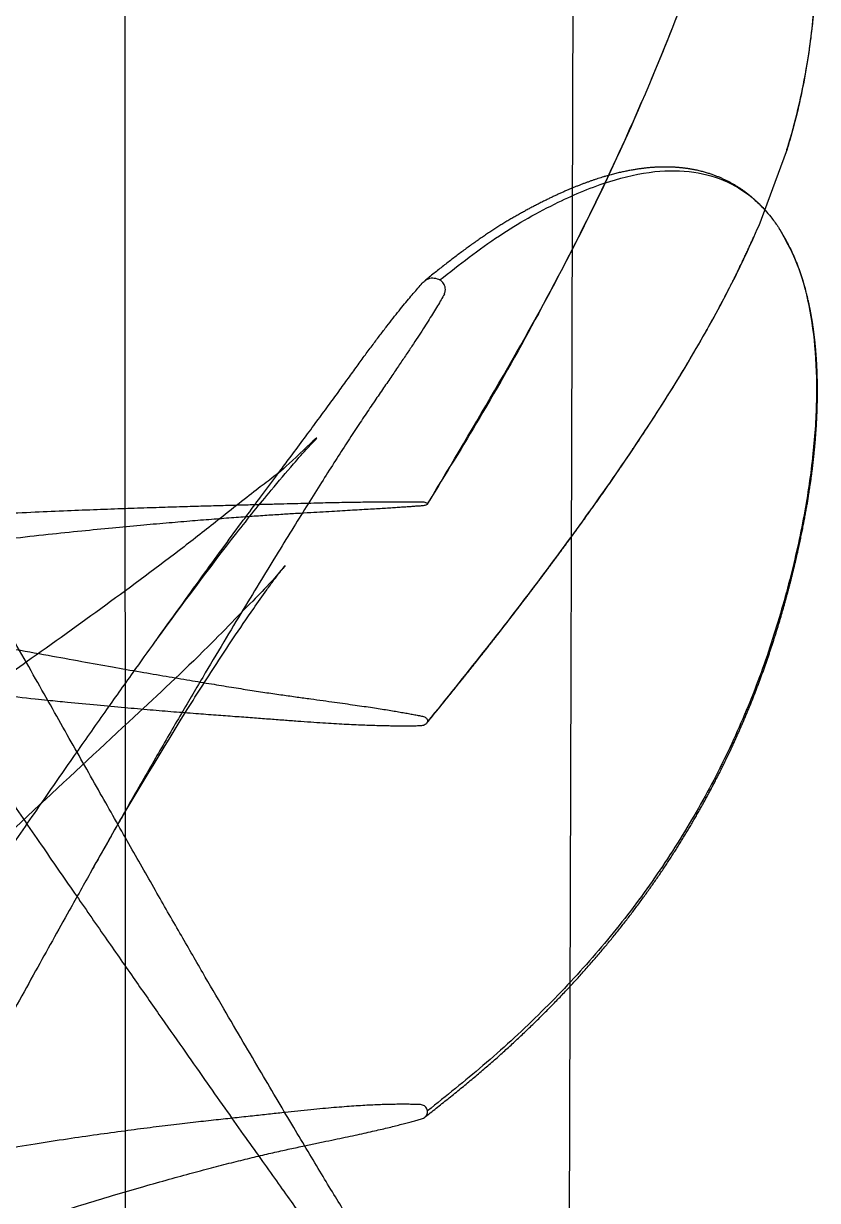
# Model space of a CAD drawing. Header units: millimetres. Extents: x 8981 to 59433, y 5244 to 14154.
# Drawn here: x 10670.7 to 10720.8, y 11501 to 11575.1 of the extents above; entities that cross this region are included whole.
import ezdxf

# ---------------------------------------------------------------- set-up
doc = ezdxf.new("R2010")
doc.units = ezdxf.units.MM
doc.linetypes.add('DASHED', pattern=[19.049999999999997, 12.7, -6.35])
doc.layers.add('2虚线层', color=6, linetype='DASHED')
doc.layers.add('6细线层', color=4, linetype='Continuous')

# ---------------------------------------------------------------- blocks, each defined once
blk = doc.blocks.new('G$CE91B29D6')
at = {"layer": '6细线层'}
for p, q in [((67.24030902322465, -261.6804127470823), (67.31362654727036, 259.3674384866608)), ((39.04768710296685, 114.3517514485866), (39.39882642023349, -0.03971400915179402)), ((25.64219916045749, 90.69298566062935), (27.378723194749, 86.04673408961389)), ((48.24611271072263, 68.5085354167968), (48.24448658704841, 68.53839417512063)), ((48.24448658704841, 54.80435768899042), (48.29497961320067, 54.70703678752761))]:
    blk.add_line(p, q, dxfattribs=at)
for points in [[(25.64215490773404, 90.69311515707523), (25.62730189964259, 90.74078235717025), (25.59482716295952, 90.84561065013986), (25.56126465547914, 90.95494747592602), (25.52630224537188, 91.06998683337588), (25.48987772215241, 91.19113717554137), (25.45227083742702, 91.31767681322526), (25.41385515865022, 91.44853645539843), (25.3748758285501, 91.58304271206725), (25.33542999617839, 91.721000430407), (25.29560393180782, 91.8622398377629), (25.25548432294363, 92.00658072554506), (25.23534137003207, 92.07985577022191), (25.2151571939894, 92.15383525635116), (25.19494232341731, 92.22849479573779), (25.17470716863954, 92.30380969960243), (25.15446200959468, 92.37975499907043), (25.1342169818663, 92.45630546205211), (25.11398207388902, 92.5334356056992), (25.09376711577261, 92.61111970699858), (25.07357980210418, 92.68933947733603), (25.0534216332444, 92.7681003077887), (25.03329300873065, 92.84741209086496), (25.01319442682052, 92.92728465050459), (24.99312648262912, 93.00772775209043), (24.9730898625412, 93.08875111176167), (24.9530853442111, 93.17036440328229), (24.93311379470015, 93.25257726456039), (24.91317617140794, 93.33539930253755), (24.89327352020973, 93.41884009784553), (24.87340697359377, 93.50290920713451), (24.85357775438661, 93.58761616656557), (24.83378717016512, 93.67297049320769), (24.81403661884451, 93.75898168690037), (24.79432758774692, 93.84565923083574), (24.77466164987618, 93.93301259167492), (24.75504047043705, 94.02105122013018), (24.73546580310995, 94.10978455049917), (24.7159394937762, 94.19922199996654), (24.6964634805181, 94.28937296697404), (24.67703979175621, 94.38024683122057), (24.65767055276865, 94.4718529516831), (24.63835793260569, 94.56420090328902), (24.61909862786615, 94.65732732089236), (24.59987915113652, 94.75132064393256), (24.58068560522133, 94.84627551957965), (24.561504912489, 94.94228702760302), (24.54232483815485, 95.039450683631), (24.52313401728952, 95.13786238222383), (24.50392191477204, 95.2376187335467), (24.48467899292791, 95.33881633298006), (24.46539651688272, 95.44155354739632), (24.44606696993196, 95.54592956847046), (24.42668398834849, 95.65204365423415), (24.40724223099733, 95.75999581045471), (24.38773657094771, 95.86989162664395), (24.36815111611122, 95.98190614464693), (24.34846109703267, 96.09627839562017), (24.32864544347012, 96.21324213955086), (24.30868631780231, 96.33302914479282), (24.28856847334737, 96.45587373315357), (24.26829711992377, 96.58190167811699), (24.24793100070292, 96.71090909838676), (24.22753648638809, 96.8426292699296), (24.20717727385545, 96.97679389559198), (24.18691423714245, 97.11313297471497), (24.16680528681809, 97.2513747268822), (24.14690525543028, 97.39124549762346), (24.12726579599166, 97.53246966458391), (24.10793529629791, 97.67476954509038), (24.08895787496203, 97.81787250749767), (24.0703557384395, 97.96164948027581), (24.0521326446169, 98.10610572481528), (24.0342917190128, 98.25125179125462), (24.01683613836849, 98.39709846873302), (23.99976913064802, 98.54365678341128), (23.98309397503817, 98.69093799742404), (23.96681400008583, 98.83895360841416), (23.95093259114856, 98.98771535023116), (23.93545318387532, 99.13723519316409), (23.92037926793182, 99.28752534533851), (23.90571439445102, 99.43859786936082), (23.89146202143365, 99.59046221105382), (23.87762537218714, 99.74312733137049), (23.86420773614282, 99.89660221140366), (23.85121248003179, 100.0508957538987), (23.83864305626685, 100.2060167839518), (23.82650299456054, 100.3619740488939), (23.81479590937579, 100.5187762199203), (23.80352549526924, 100.6764318936039), (23.79269552689129, 100.8349495946895), (23.78230986178005, 100.9943377810996), (23.77237243849868, 101.1546048497548), (23.76288727570409, 101.3157591439085), (23.75385847307825, 101.4778089636238), (23.74529021319086, 101.6407625774154), (23.73718675870532, 101.8046282366849), (23.72955245144749, 101.9694141922519), (23.72239171613091, 102.135128713795), (23.71570905942554, 102.3017801104579), (23.70950906530106, 102.4693767554127), (23.70379640061492, 102.6379271112382), (23.69857581511224, 102.8074397579767), (23.69385213770056, 102.9779234234011), (23.68963027831251, 103.1493870149134), (23.68591523069972, 103.3218396540033), (23.68271207243288, 103.4952907116385), (23.6800259611764, 103.6697498580907), (23.67786212258125, 103.8452278027544), (23.67622582234526, 104.0217366390862), (23.67512239601547, 104.1992886484368), (23.67455724433148, 104.3778961583739), (23.67453584160739, 104.5575715077575), (23.67506373200649, 104.7383270113496), (23.67614653047258, 104.9201749897329), (23.67778992459262, 105.10312754591), (23.67999967180276, 105.2871966393432), (23.68278160311365, 105.4723942731507), (23.68614161472851, 105.6587317283265), (23.6900856745624, 105.8462202970404), (23.69461980734104, 106.034870219999), (23.69974973790431, 106.2246776781976), (23.70548118736679, 106.4156381529756), (23.71182023912752, 106.6077589734923), (23.71877304457212, 106.801047396264), (23.72634579978967, 106.9955099518411), (23.73454478934491, 107.1911535342224), (23.74337636578912, 107.3879849322839), (23.75284695338541, 107.5860108030029), (23.7629630704605, 107.7852382453857), (23.77373131170953, 107.9856743699638), (23.78515836682254, 108.1873265904142), (23.79725094970399, 108.390203537303), (23.81001676704818, 108.5943324012915), (23.82347875919277, 108.7999655074673), (23.83767487753266, 109.0075298949378), (23.85264855522746, 109.2174612951931), (23.86844851814294, 109.4301998362644), (23.88512888636524, 109.6461901396979), (23.90274930179203, 109.8658814580413), (23.9213747493186, 110.0897239930928), (23.9410579753303, 110.317967532319), (23.96182728551412, 110.5505600422621), (23.98370792057449, 110.7874247350264), (24.00672398127699, 111.0284844012931), (24.03089835207993, 111.2736612936715), (24.05625262662852, 111.52287699515), (24.08280703138644, 111.7760522664757), (24.11058034740472, 112.0331068640808), (24.13958982650274, 112.2939593215706), (24.1698510999986, 112.5585266817361), (24.20137808743948, 112.82672417094), (24.23418304689312, 113.0984650623286), (24.26828003853643, 113.3736753276316), (24.3037050365665, 113.652449448593), (24.34050739735449, 113.9349736006698), (24.37873921070332, 114.2214359027566), (24.41845528774047, 114.5120258713141), (24.45971325963819, 114.8069346867269), (24.50257368285293, 115.1063555193832), (24.54710015647197, 115.4104839094216), (24.59335944328541, 115.7195181848947), (24.64142160669053, 116.0336599089205), (24.69136012710715, 116.35311422823), (24.7432517864936, 116.6780887558125), (24.7971623995536, 117.0087067385903), (24.85313886489803, 117.3449684373336), (24.91122680801982, 117.6868664901704), (24.97147227443838, 118.0343968602829), (25.03391966309482, 118.3875544420443), (25.09860887650484, 118.7463389288168), (25.16557907212609, 119.1107568443986), (25.23486638620579, 119.4808025824605), (25.30650523483837, 119.8564660060219), (25.38052689742381, 120.2377254123567), (25.4569504623496, 120.6245028605917), (25.53578767825002, 121.0166925872909), (25.61704712074334, 121.414183159126), (25.70073415983552, 121.81685735879), (25.78685105584645, 122.2245926952455), (25.87539702832782, 122.6372617115267), (25.96636823836798, 123.0547319172183), (26.05975804936224, 123.4768669982441), (26.15556111086244, 123.9035356692038), (26.25377960868263, 124.3346161822556), (26.35441510371948, 124.7699857029365), (26.45746725883419, 125.2095218716422), (26.56293373733843, 125.6531024522847), (26.67081010054881, 126.1006050115684), (26.78108972769314, 126.5519066395937), (26.89376347690904, 127.0068826886127), (27.00882196419025, 127.4654159375932), (27.12628465231592, 127.9275098626968), (27.24617884114468, 128.3932000112254), (27.36853183426047, 128.8625222839182), (27.49337081044996, 129.3355126146926), (27.62071873147124, 129.8121972524095), (27.75059187404895, 130.2925883765565), (27.88300561711276, 130.7766954960534), (28.01797495588744, 131.2645259893034), (28.155514519588, 131.7560850738082), (28.29563859563405, 132.2513758209534), (28.43836116969669, 132.7503992338898), (28.58369600020433, 133.2531544577796), (28.73165662951851, 133.7596387909725), (28.88225646682167, 134.2698479717365), (29.0355088905626, 134.7837765491568), (29.19142729967916, 135.3014181389008), (29.35002558671022, 135.8227681976277), (29.51132076598788, 136.3478381098248), (29.67533078502947, 136.8766453082208), (29.84207332685673, 137.4092076950474), (30.01156606145287, 137.94554442144), (30.18382624808783, 138.4856746067526), (30.35887071482921, 139.0296172726667), (30.53671577286059, 139.5773911318975), (30.71737705256874, 140.129014118691), (30.90086952030742, 140.6845035447041), (31.08720731169069, 141.2438757001655), (31.27642306212419, 141.8072033287026), (31.46867273274893, 142.3749144700123), (31.66416621200824, 142.9475491485791), (31.86311956767076, 143.5256377117475), (32.06575525079006, 144.1097102517961), (32.27230218604291, 144.7002964687999), (32.48299591887826, 145.2979256663239), (32.69807877663607, 145.9031267223181), (32.91780007530087, 146.516428190982), (33.1424163988986, 147.1383585465373), (33.37219179600561, 147.7694461778738), (33.60739800699139, 148.4102194462903), (33.84831114292228, 149.0611981663387), (34.09507567428136, 149.7225487177493), (34.34764966268176, 150.3939529411728), (34.60597293723458, 151.0750539494911), (34.8699802885958, 151.7654914972372), (35.13960130225951, 152.4649017036427), (35.41476020395839, 153.17291675054), (35.69537568271244, 153.8891645334661), (35.98136071201498, 154.6132682430325), (36.27247841741973, 155.3444858178264), (36.56842400219375, 156.0819274639944), (36.86914969507689, 156.8253236329183), (37.17469462651843, 157.5745247100713), (37.48511062555099, 158.3293985680211), (37.80044888977045, 159.089813765604), (38.12076065402562, 159.855641397764), (38.44611203756267, 160.6267909987364), (38.77657367933625, 161.4031856663059), (39.11221912216479, 162.1847582766786), (39.45312489375556, 162.9714517963585), (39.79936906687999, 163.7632164126262), (40.15085800636643, 164.5597568064695), (40.50711679358119, 165.3602804751135), (40.86761313948864, 166.1639333741041), (41.23180557500655, 166.9698517993093), (41.59914421841586, 167.7771632380318), (41.9690714682647, 168.5849871576065), (42.34102254726076, 169.3924355321797), (42.71442607037807, 170.1986135056941), (43.08870453659529, 171.0026199483545), (43.46327489327723, 171.8035482011037), (43.83768791139209, 172.6007704519434), (44.21189133815551, 173.3944748901995), (44.58590406265193, 174.1850007236935), (44.95974471971476, 174.9726920221001), (45.3334313090154, 175.7578963437118), (45.70698082346553, 176.5409633686068), (46.08040884502316, 177.3222434605705), (46.45372912559742, 178.102086212486), (46.82695317633534, 178.8808389632031), (47.01447837885553, 179.2718873567646)], [(47.46970362115735, 179.0535673492122), (43.71760123215699, 171.211133037461), (40.00459712829525, 163.1382971479325), (36.75359419539654, 155.4806448468007), (33.91659033197993, 148.2277566801058), (31.45858610227788, 141.3729879210005), (29.3555825677895, 134.9050548179075), (27.59457861997271, 128.812641827506), (26.16857535943473, 123.0807282280875), (25.06957127146507, 117.6950623317389), (24.29756746247494, 112.6382888656808), (23.85256416715765, 107.8880475052865), (23.7375604444378, 103.4210765179014), (23.95855776771987, 99.20917649520561), (24.51755380716259, 95.22367945068981), (25.42055182337845, 91.42830926389433), (25.64246371753597, 90.69306832924485)], [(48.99112527623856, 16.82784296257887), (49.13628899298692, 17.06306378764566), (49.53325655210847, 17.69912309909705), (49.96661668449724, 18.3839556646999), (50.43829590261066, 19.12168761831708), (50.94987748090261, 19.91720804385841), (51.50258797586048, 20.77666844404303), (52.09714019384319, 21.70794239116367), (52.73411871019835, 22.71939922112506), (53.416316234433, 23.81807030364871), (54.14739881541664, 25.01118107570801), (54.93160955321127, 26.30635501851793), (55.77395181909287, 27.71157145441975), (56.68045591369355, 29.23512922390364), (57.65850034162486, 30.8857738916995), (58.71509268034333, 32.67398530046921), (59.85618872560644, 34.61237383342814), (61.08792792439544, 36.7150247474201), (62.41659279812211, 38.99765426258091), (63.84918269228274, 41.47728502447717), (65.3945561544233, 44.17174628609791), (67.06282744735563, 47.10032892576419), (68.8660593888917, 50.28349481872283), (70.82057244509542, 53.74194429349154), (72.94616787687028, 57.49813158460893), (75.24682790033603, 61.58990217500832), (77.70219568621451, 66.0707399873063), (80.32622370023364, 70.97202929435298), (83.18947618261063, 76.30137969926), (86.32751465022648, 82.09159642166924), (89.76272938951934, 88.38635824155062), (93.54438078302974, 95.21832123119384), (97.6580695639559, 102.4777158201905), (101.6299548763045, 109.3246151389321), (105.12445005674, 115.2273730925517), (108.2165391956651, 120.3614782334771), (110.9730803816774, 124.8704221268417), (113.4454467845344, 128.8557265294949), (115.6744725694143, 132.3975438267225), (117.6922858515018, 135.5593334560981), (119.5254277791091, 138.3925326790195), (121.1959152286136, 140.9394485010998), (122.7221026289471, 143.2354318058351), (124.1195403029405, 145.3102996528614), (125.401451702156, 147.1894644353306), (126.5794674986237, 148.8946443110472), (127.6642431560167, 150.444398669526), (128.6649116761246, 151.8549276796402), (129.5892872204267, 153.1404659615364), (130.4441391573482, 154.3135576490313), (131.2353981108599, 155.385288477526), (131.9683101418623, 156.3654818533687), (132.6477078757443, 157.262808952597), (133.2785956607395, 158.0847486112034), (133.8654198189461, 158.838002274395), (134.4119388255485, 159.5286635051016), (134.9213922945046, 160.1622625089949), (135.3966305189961, 160.7438066024333), (135.8401584233352, 161.2778409346938), (136.254176212401, 161.7684629391879), (136.6406319615626, 162.2193583381595), (137.0014421231308, 162.6338909531478), (137.3397327353441, 163.0142989906017), (137.6587652367734, 163.3620962585555), (137.9607281777271, 163.6790325090988), (138.2474088742592, 163.9671293698484), (138.523695602008, 164.2262767292559), (138.7947888233894, 164.4549050511559), (139.0536387245365, 164.6577522247098)], [(140.3581169442468, 163.6448459401727), (140.2869335617133, 163.3654716735473), (140.1981262750187, 163.0632974557811), (140.0937200439357, 162.7362800131086), (139.9727096305423, 162.3823665697128), (139.8344363178321, 161.9994251705939), (139.6788654401162, 161.5850809693802), (139.506134964452, 161.1365618690616), (139.3147754556694, 160.6508864311036), (139.102781155073, 160.1248042278457), (138.8679872219645, 159.5547686687205), (138.6080754193672, 158.9368938257685), (138.32059253838, 158.2669124106178), (138.0029017123588, 157.5401158432942), (137.6520285736033, 156.7513302151347), (137.2647964581111, 155.8948428984731), (136.8378872106978, 154.9642873082776), (136.3676696726316, 153.9525397201069), (135.8495877123632, 152.8517644982785), (135.27847765565, 151.653278837679), (134.6486242580422, 150.3474100033054), (133.953606036418, 148.9233845430426), (133.1863088960954, 147.3691677571042), (132.3389161889636, 145.6712729402352), (131.4028457439699, 143.8145167744951), (130.3680847062924, 141.7818751963787), (129.2227901657307, 139.5543024599319), (127.9535085614034, 137.1103469727095), (126.5448129055285, 134.4258077825652), (124.9787903362148, 131.4733976793941), (123.2348210494229, 128.222251302097), (121.2889554108688, 124.637434193166), (119.1132966912546, 120.6793869517278), (116.6751840998613, 116.3032147873892), (113.9356169178345, 111.4580781836994), (110.8436136543014, 106.0872767386027), (107.3368091414877, 100.1296080416068), (103.335925609731, 93.51173369924072), (98.79349905338222, 86.23810582177248), (94.24826530266637, 79.17722161835991), (90.16900428842837, 72.97627013130113), (86.46457067124629, 67.46761608833913), (83.09727557089263, 62.54502461361699), (80.07758917652154, 58.08769383642357), (77.3593020429098, 54.03737233765423), (74.87331966675902, 50.36519278271589), (72.58806686095977, 47.03175757953431), (70.48960530005479, 43.99543836526573), (68.56357496224427, 41.22207056055777), (66.79496335882777, 38.68378248729277), (65.16993930928493, 36.3567844578065), (63.67559601266021, 34.2207118277438), (62.29918141562575, 32.25850414589513), (61.02944658130491, 30.45496671251021), (59.85665956504727, 28.79634378256742), (58.77256096612746, 27.2700052310247), (57.77171103276396, 25.86321002617478), (56.84946415938521, 24.5642814458115), (56.00085439339364, 23.36320487479679), (55.22081563428128, 22.25131110043731), (54.50433826625431, 21.22102363279555), (53.84657084375704, 20.26565950165968), (53.24209074016744, 19.3798183389008), (52.68372372716749, 18.5599852243904), (52.1653696027779, 17.8025715519907), (51.68232440754855, 17.10383673745673), (51.23105273854071, 16.46020021091681), (50.80886534314686, 15.86823246441782), (50.41352996781552, 15.32443909614813), (50.04313758939588, 14.82533155847341), (49.69603259202177, 14.36751830694266), (49.37073858819986, 13.94773692532908), (49.06596006166274, 13.56294440210331), (48.78037516951645, 13.21011594380252), (48.51301552161658, 12.88721004279796), (48.19619815882379, 12.65970237948932), (47.82829790182495, 12.61094694212079), (47.47036063477481, 12.73996385314967)], [(48.24564674116755, 68.50923827360384), (39.47102289639497, 83.86926457588561), (32.23413659438575, 99.98356946115382), (27.27546170346523, 115.7228502802318), (25.71153658993626, 122.9341053080279)], [(25.80776733245784, 122.5896294825943), (26.67154893551105, 118.3954064112622), (28.26954680860126, 112.0302382797236), (30.21554422184909, 105.6715194268618), (32.50254297435367, 99.33073476830032), (35.11654144518161, 93.01552719459869), (38.04354035846973, 86.73587539826985), (41.26354044202799, 80.49705343437381), (44.75354020383293, 74.30196353641804), (47.99319144889796, 68.94718624535017)], [(27.49793804243291, 87.56349779223092), (27.56082052171314, 87.6218555913074), (27.62524984210813, 87.68041722895578), (27.69109730321998, 87.73900327819865), (27.75822632938707, 87.7974385797279), (27.82649382755244, 87.85555434343405), (27.89575136631811, 87.91318943502847), (27.96585815765047, 87.97020107926801), (28.03685845427299, 88.02660348918289), (28.10890558913434, 88.08249394514132), (28.18202396102333, 88.137863398646), (28.25623597569847, 88.19270027440507), (28.33156468059951, 88.24699255486485), (28.40803407777184, 88.30072796612512), (28.48566897392357, 88.35389382205904), (28.56449505306864, 88.40647702652495), (28.64453887932086, 88.45846403262112), (28.72582789782518, 88.50984078960028), (28.80839039657349, 88.56059267686214), (28.89225545052523, 88.61070442013443), (28.97745281450534, 88.66015998809598), (29.06401275556618, 88.70894246327225), (29.15196582015687, 88.75703388219699), (29.24134248953396, 88.80441504204646), (29.33217271782542, 88.85106526210438), (29.42448529873127, 88.8969621002907), (29.51830704037184, 88.9420810143929), (29.61366167470896, 88.98639496520627), (29.71056752085769, 89.02987354598008), (29.80874406725252, 89.07235727738589), (29.9079530629524, 89.113717209897), (30.00822092119688, 89.1539428087417), (30.10984965406442, 89.19312640151475), (30.21343970850194, 89.23145013861358), (30.31961571510965, 89.26906779559795), (30.42901301097208, 89.30609814205673), (30.54227823104793, 89.34262355510145), (30.66007182087833, 89.37868872622494), (30.78314155705357, 89.4143186956644), (30.9123490256452, 89.44951647543348), (31.04844359673643, 89.48419483006), (31.19103620380247, 89.5179497168865), (31.33914441887373, 89.55027821916156), (31.41495099935764, 89.5657682463061), (31.49175254341299, 89.58074303076137), (31.56945755045945, 89.59516650531441), (31.6479519940176, 89.60900253860746), (31.7271547884875, 89.62222467840184), (31.80706797532821, 89.63482223800384), (31.8876999112972, 89.64678538055159), (31.96905871752733, 89.65810394682921), (32.05115035075778, 89.66876736539416), (32.13398332234556, 89.67876538971905), (32.21756707031363, 89.68808763625566), (32.30191185783679, 89.6967235255288), (32.38702813062901, 89.70466219715308), (32.4729266976201, 89.71189252170734), (32.5596187076726, 89.71840309095569), (32.64711561326021, 89.72418220608961), (32.73542914252812, 89.72921786946245), (32.82457126762802, 89.73349777632393), (32.91455417584712, 89.73700930841733), (33.00539023328656, 89.73973952780943), (33.09709195319647, 89.74167517269962), (33.18967195779169, 89.74280265392736), (33.28314294751817, 89.74310805369169), (33.37751766473139, 89.74257712461986), (33.47280886110002, 89.7411952901166), (33.56902927152896, 89.7389476466924), (33.66619179017925, 89.73581896023825), (33.76430568091655, 89.73179382050876), (33.86339004051024, 89.7268560831435), (33.96346468564207, 89.72098907607142), (34.06454653564924, 89.71417580370326), (34.16672132995063, 89.7063932933379), (34.27020870700562, 89.6976037772838), (34.37524546861732, 89.68776027206331), (34.48207021031612, 89.67680743639357), (34.59092396676624, 89.66468134545721), (34.70205187510783, 89.65130898822099), (34.81570018820548, 89.63660798966885), (34.93201482381755, 89.62050110695418), (35.05098362073386, 89.60292958293576), (35.17258041530931, 89.583837150014), (35.29677881945008, 89.56316838145722), (35.42355216194028, 89.54086876800284), (35.55287339717233, 89.51688479981385), (35.68471502505326, 89.49116404331289), (35.81904898390258, 89.463655227446), (35.95587474472904, 89.43430213956162), (36.0953599744671, 89.40301005577203), (36.23773607976818, 89.36966240452603), (36.38323651060546, 89.33413285098504), (36.53209657307798, 89.29628506849986), (36.68455332789654, 89.25597247714177), (36.84084553357297, 89.2130379488226), (37.00120522353882, 89.16731592488941), (37.10559261396611, 89.13665412703995)], [(47.46982349261725, 82.62893174216151), (43.71760123215699, 85.41448193683755), (40.00459712829525, 87.52177463949192), (36.75359419539654, 88.83996681845747), (33.91659033197993, 89.45088993234094), (31.45858610227788, 89.41890970652457), (29.3555825677895, 88.79858899349347), (27.59457861997271, 87.64232099510264), (26.9762004380309, 87.03089533816092)], [(37.10559261396611, 89.13665412703995), (37.16566201105798, 89.11869140469935), (37.33400114618325, 89.06712357176002), (37.5059611917668, 89.01259489217773), (37.68134510882282, 88.9550775506068), (37.85994327154094, 88.89456322730985), (38.04159361302936, 88.83104271127377), (38.22615166932428, 88.76450990512967), (38.41357486967081, 88.69492905493826), (38.60385201584631, 88.6222566413926), (38.79697236877018, 88.5464520760579), (38.99292451880956, 88.46747819310986), (39.191696933397, 88.38530110090505), (39.39327716354364, 88.29989055439364), (39.59765173394317, 88.21122006443329), (39.80480604890818, 88.11926698824391), (40.01472410086626, 88.02401270298287), (40.22738833718086, 87.92544270877261), (40.44277949437583, 87.82354673638474), (40.66087647892618, 87.71831883047707), (40.88165626388127, 87.60975741373841), (41.10516130451197, 87.49782021425199), (41.33136194098824, 87.3824436054565), (41.56022674210453, 87.26354237552732), (41.79180253010327, 87.14098412031308), (42.02611814525062, 87.01463724079076), (42.26320343922907, 86.88436061528046), (42.50308882623995, 86.75000303890556), (42.74580479312772, 86.61140260170214), (42.9913813657322, 86.46838600607589), (43.23984747186387, 86.32076785189565), (43.49123029496604, 86.1683498135535), (43.74555460821921, 86.01091970759444), (44.00284197453493, 85.84825049957726), (44.26310987576926, 85.68009919801261), (44.52637076370502, 85.50620561500546), (44.79256499830717, 85.32634451508056), (45.06139696568334, 85.14063098724), (45.33303967576558, 84.94906006136443), (45.60761091105724, 84.75168613612186), (45.88504670180464, 84.54871412320063), (46.16540050778622, 84.3402874955209), (46.4487242418536, 84.12657264550216), (46.7350664911055, 83.90776153840125), (47.02447228219444, 83.68407324526925), (47.31698282241905, 83.45575544296298), (47.612635219396, 83.22308587632142), (47.91146216534162, 82.98637376492843), (48.21349157478744, 82.74596114119049), (48.42148561395788, 82.57993984105997)], [(27.0007511339345, 87.05805350281298), (27.02351350143635, 87.08295166958123), (27.09335632987404, 87.15827507828362), (27.16484307676637, 87.23372851789463), (27.23919304359788, 87.31042543170042), (27.31992461059326, 87.39166919211857), (27.37728922061706, 87.44812741829082), (27.43672333277846, 87.50552670494653), (27.49793804243291, 87.56349779223092)], [(26.9762004380309, 87.03089533816092), (26.61150398470545, 86.6013759886846)], [(26.9761126096555, 87.03097314480692), (27.0007511339345, 87.05805350281298)], [(26.61150398470545, 86.6013759886846), (26.16857535943473, 85.99508879019413), (26.04873263642276, 85.81229454430286)], [(27.37855312034571, 86.0466609444702), (28.26954680860126, 84.07592538674362), (30.21554422184909, 80.27712236857042), (32.50254297435367, 76.35046856675763), (35.11654144518161, 72.27930965134874), (38.04354035846973, 68.05366575624794), (41.26354044202799, 63.6718685051892), (44.75354020383293, 59.1472333985148), (48.24459472104991, 54.80436474038288)], [(48.29262108348394, 54.7063297276618), (48.23905600320631, 54.77231588598806), (48.1099140568831, 54.93142056581564), (47.98108997374857, 55.09016408654861), (47.85259099576706, 55.24854654760566), (47.72442424941892, 55.40656807110645), (47.59659675501371, 55.5642288007075), (47.4691154257589, 55.7215288997395), (47.34198707334781, 55.87846854992677), (47.21521841168487, 56.03504794987384), (47.08881606061095, 56.19126731343567), (46.96278654590333, 56.34712686843704), (46.83713620707476, 56.50262697809376), (46.71186075445348, 56.65778108139057), (46.58696059782142, 56.81259674031753), (46.462443779149, 56.96707198873628), (46.33831823609853, 57.12120489508379), (46.21459181226874, 57.27499356225599), (46.09127225253815, 57.42843612621073), (45.96836720679039, 57.58153075457085), (45.84588423363948, 57.73427564522717), (45.72383080042982, 57.88666902610566), (45.60221428603018, 58.03870915342122), (45.48104198083365, 58.19039431051351), (45.36032108955169, 58.34172280761413), (45.24005873493934, 58.49269298044965), (45.1202619550013, 58.64330318919383), (45.00093770857984, 58.79355181835126), (44.88209287349218, 58.94343727512751), (44.76373449239964, 59.09295762167312), (44.64586976721966, 59.24210690765176), (44.52849713426167, 59.39088449790142), (44.41161315228874, 59.53929167077877), (44.2952143903085, 59.68732971849386), (44.17929743222976, 59.83499994687736), (44.0638588740685, 59.98230367549695), (43.94889532394791, 60.12924223800655), (43.83440340489233, 60.27581698168069), (43.72037975017065, 60.42202926741447), (43.60682100515896, 60.56788046984002), (43.49372382827187, 60.71337197662797), (43.38108489282513, 60.85850518825464), (43.26890088144773, 61.00328151765279), (43.15716849073851, 61.14770239009522), (43.04588443126613, 61.29176924214698), (42.93504542570645, 61.43548352189828), (42.82464821163649, 61.57884668768384), (42.71468953780914, 61.72186020819936), (42.60516616880977, 61.86452556157019), (42.49607488226229, 62.00684423511848), (42.38741247162307, 62.14881772443186), (42.27917574152434, 62.29044753289782), (42.17136151522482, 62.43173517158721), (42.06396662809038, 62.57268215739168), (41.95698793318206, 62.71329001430422), (41.85042229659939, 62.85356027132366), (41.74426660120571, 62.99349446233828), (41.63851774569684, 63.13309412577655), (41.53317264553243, 63.27236080367584), (41.42822823200459, 63.41129604133312), (41.32368145130658, 63.54990138695575), (41.21952886033887, 63.68817926046904), (41.1157678169393, 63.82613285444677), (41.01239714019084, 63.96376406180207), (40.90941566966558, 64.10107474657707), (40.80682225145483, 64.23806676559616), (40.70461573537523, 64.37474196834955), (40.60279497869396, 64.51110219804104), (40.50135884240353, 64.64714929100592), (40.40030619494701, 64.78288507787511), (40.29963590756142, 64.91831138287671), (40.19934685800308, 65.05343002488371), (40.09943792775357, 65.18824281683192), (39.99990800574506, 65.32275156595279), (39.900755984635, 65.45695807400625), (39.80198076266879, 65.59086413669866), (39.70358124274844, 65.72447154403199), (39.60555633522654, 65.85778207995463), (39.50790495418096, 65.99079752212856), (39.41062602114016, 66.12351964158006), (39.31371846322054, 66.25595020246692), (39.21718121312642, 66.38809096184559), (39.12101321101272, 66.51994366885629), (39.02521340541625, 66.65151006449014), (38.92978074953044, 66.78279188100714), (38.83471420679325, 66.91379084112123), (38.7400127462306, 67.04450865788385), (38.6456753489756, 67.17494703293778), (38.5517010026806, 67.30510765686631), (38.45808870524252, 67.43499220721424), (38.36483746573413, 67.56460234860424), (38.27194630347276, 67.69393973064143), (38.17941424895162, 67.82300598779693), (38.08724034756506, 67.95180273638107), (37.99542378999377, 68.08033130608965), (37.90396360300565, 68.20859297446441), (37.81285866528833, 68.33658916864078), (37.72210786484266, 68.46432131470647), (37.63171009060079, 68.59179083770141), (37.54166424173945, 68.71899916266557), (37.45196921929801, 68.84594771487173), (37.36262393269772, 68.97263792075682), (37.27362729229117, 69.09907120920252), (37.18497821681285, 69.2252490115352), (37.09667562592858, 69.35117276280653), (37.00871844582343, 69.47684390295763), (36.92110560268247, 69.60226387681905), (36.83383602921003, 69.72743413574062), (36.74690865717912, 69.85235613805708), (36.66032242301935, 69.97703134955373), (36.57407626409167, 70.10146124497987), (36.48816911775702, 70.22564730793238), (36.40259992417032, 70.3495910319034), (36.31736762441778, 70.47329392074607), (36.23247115772301, 70.59675748914015), (36.14790946610356, 70.71998326294124), (36.06368149064565, 70.84297277964652), (35.97978617243552, 70.96572758851107), (35.89622245349074, 71.08824925066438), (35.81298927489752, 71.21053933934309), (35.7300855777421, 71.33259944000747), (35.64751030404204, 71.45443114987575), (35.56526239488358, 71.57603607804049), (35.48334079321558, 71.69741584523581), (35.40174444198692, 71.81857208360452), (35.32047228321517, 71.93950643599965), (35.23952326357448, 72.06022055610083), (35.15889632787639, 72.18071610748302), (35.07859032034958, 72.30099494755268), (34.99860387846911, 72.4210593488533), (34.9189356490233, 72.5409116022056), (34.83958429742688, 72.66055398259778), (34.76054850399578, 72.77998874918558), (34.68182696394706, 72.89921814540867), (34.60341839112425, 73.01824439922348), (34.52532151613468, 73.1370697231032), (34.44753508541817, 73.25569631380495), (34.37005786124701, 73.37412635341752), (34.29288862358862, 73.49236200854648), (34.21602616917426, 73.61040543089621), (34.13946931149894, 73.72825875703711), (34.06321687989021, 73.84592410887126), (33.98726772043938, 73.96340359339956), (33.91162069786424, 74.08069930272177), (33.83627469178373, 74.1978133142693), (33.76122859951192, 74.3147476905724), (33.68648141987705, 74.43150434899144), (33.61204276319677, 74.54806857579388), (33.53794286765242, 74.66439308365807), (33.46421399425799, 74.78042690514121), (33.39088799983347, 74.89611918327864), (33.31799633421087, 75.01141916983761), (33.24557004209692, 75.12627622310538), (33.17363976307297, 75.24063980591018), (33.10223573252642, 75.35445948445704), (33.03138778071934, 75.46768492518459), (32.96112534117037, 75.58026589360088), (32.89147744413549, 75.69215225172229), (32.82247272685254, 75.8032939566765), (32.75413943447256, 75.91364105814137), (32.68650542099112, 76.0231436964823), (32.61959815856153, 76.13175210077316), (32.55344473749483, 76.23941658681724), (32.48807184856469, 76.34608761605341), (32.42350584819997, 76.45171578868758), (32.35977281715805, 76.55625168804545), (32.29689846646124, 76.65964598930441), (32.23490799397314, 76.76184970443137), (32.17380690753544, 76.8628459398169), (32.1135623994478, 76.96268122154288), (32.05413753066296, 77.06140943430364), (31.99549577098423, 77.15908434719313), (31.93760098695839, 77.25575961789582), (31.88041743908161, 77.35148879734334), (31.82390976410443, 77.44632535020355), (31.76804297782564, 77.54032264149282), (31.71278253004039, 77.63353383936919), (31.65809420768255, 77.72601207799744), (31.60394410781646, 77.81781049270649), (31.55029878478581, 77.90898196736816), (31.49713207215154, 77.99956749228295), (31.44443406529808, 78.08958065183833), (31.39219638697887, 78.17903253610712), (31.34041095331395, 78.26793382933829), (31.28906986761922, 78.35629498399794), (31.2381655647614, 78.44412597990595), (31.18769060999239, 78.53143665660173), (31.13763760581696, 78.61823688319419), (31.08799954310143, 78.70453594264109), (31.03876873843456, 78.79034437763039), (30.98993823949331, 78.87567155261058), (30.9415010203802, 78.9605270413449), (30.89344979629004, 79.04492096940521), (30.84577765680933, 79.12886289029848), (30.79847758255983, 79.21236263983883), (30.7515429015466, 79.29542953090277), (30.7049665608638, 79.37807364249602), (30.65874191738749, 79.4603044098476), (30.61286227770233, 79.54213145608082), (30.56732087202454, 79.623564624344), (30.52211123045618, 79.70461331715342), (30.47722677320326, 79.78528722049668), (30.43266102850521, 79.86559591640253), (30.38840758048082, 79.9455489787506), (30.3444600681969, 80.02515597187448), (30.30081218846226, 80.1044264480006), (30.25745769210243, 80.18336994829588), (30.21439041562462, 80.26199594256468), (30.17160422720099, 80.34031384298578), (30.12909297078932, 80.41833317058627), (30.08685054622674, 80.49606343149208), (30.04487091574902, 80.57351411425043), (30.00314810119653, 80.650694689597), (29.96167618401432, 80.72761461138725), (29.92044930804605, 80.8042833172949), (29.87946167394603, 80.8807102291612), (29.83870756805027, 80.95690470247064), (29.79818335168147, 81.0328722964041), (29.75788877245122, 81.10861224750988), (29.71782388996417, 81.1841231911676), (29.67798875544304, 81.2594037585659), (29.63838341079736, 81.3344525770517), (29.59900789048606, 81.40926827024668), (29.55986221872354, 81.4838494581636), (29.52094641227359, 81.55819475685712), (29.48226047951812, 81.63230277900584), (29.4438044195258, 81.7061721336795), (29.40557822391474, 81.77980142622255), (29.36758187405849, 81.85318925883621), (29.32981534388, 81.92633423011284), (29.29227859892035, 81.99923493585084), (29.25497159633869, 82.0718899682397), (29.21789428304965, 82.14429791690782), (29.18104660037989, 82.21645736868959), (29.14442847848022, 82.28836690727621), (29.10803983911956, 82.36002511449624), (29.07188059754753, 82.43143056950066), (29.03595065783793, 82.50258184981067), (29.00024991661394, 82.57347753061913), (28.96477826025421, 82.64411618607119), (28.92953556861812, 82.71449638868216), (28.89452171132052, 82.78461671015248), (28.85973654866302, 82.85447572160047), (28.82517993070269, 82.92407199426088), (28.79085170190865, 82.99340409890283), (28.75675169371152, 83.06247060722671), (28.72287972916001, 83.13127009221353), (28.68923562198961, 83.19980112847406), (28.65581917569125, 83.26806229248177), (28.58966842845166, 83.40376932558138), (28.52442571047777, 83.53837987512816), (28.46008906878615, 83.67188270715997), (28.39665636506015, 83.80426670098677), (28.33412526261145, 83.93552088632714), (28.27250462297434, 84.06561032333411), (28.21185235764915, 84.19439472060185), (28.15223750278437, 84.32170654134825), (28.09372690219516, 84.44737907114904), (28.03638533588583, 84.57124626543373), (27.98027553681368, 84.693142827251), (27.92545820485884, 84.81290432543028), (27.87199199378574, 84.93036737246439), (27.81993347678417, 85.04536989307962), (27.76933242000723, 85.15776185179129), (27.72020101260478, 85.26747465145309), (27.67253321681255, 85.37447988532949), (27.62632032848978, 85.47875525383279), (27.58155509822154, 85.58027535153087), (27.53824948139572, 85.67897101375274), (27.49638090927237, 85.7748515199637), (27.45588813807899, 85.86801576509606), (27.41658359572375, 85.95885635039303), (27.37872335400516, 86.04673544561956)], [(47.88943722836757, 30.29397879960015), (47.5197565107801, 30.58766794402618), (47.15338246982628, 30.87999689613935), (46.79048481017435, 31.17120782239363), (46.4312213584044, 31.46153627079912), (46.07573869351381, 31.75121160550043), (45.7241731443637, 32.04045711283106), (45.37665165022099, 32.32949017966166), (45.03329334959471, 32.61852181120776), (44.69426200810904, 32.90769274509512), (44.35972238604063, 33.19690543424804), (44.0295803471663, 33.48613803589251), (43.70373438943261, 33.77537632151507), (43.38209075100804, 34.0646029280033), (43.06456165101463, 34.35379869199824), (42.75106462549502, 34.64294304896612), (42.44152750719422, 34.93200913025066), (42.13594100337559, 35.22091319377068), (41.834260458053, 35.5096055691829), (41.53642655901695, 35.79805247369222), (41.24237309109503, 36.08623109362088), (40.95202525697732, 36.37416320992634), (40.66534986805254, 36.66185912967194), (40.38231409985656, 36.94932950509246), (40.10288234513337, 37.23658762569539), (39.82701079540038, 37.52365523471963), (39.55464989312077, 37.81056034739595), (39.28575390290553, 38.09732742363121), (39.02027652777815, 38.38398194941692), (38.75817152757281, 38.67054984567221), (38.49939247213388, 38.95705778931733), (38.24389305517161, 39.24353291199077), (37.99163149010474, 39.52999614283908), (37.74257619485343, 39.81644034385681), (37.49668699216181, 40.10285940265749), (37.25392513714814, 40.38924696098547), (37.01425440974617, 40.67559520003852), (36.77765141233886, 40.96188219427131), (36.54410651691342, 41.24806980846915), (36.31361141886646, 41.53411820926704), (36.0861582596981, 41.81998686434235), (35.8617392246806, 42.10563500982244), (35.64034627463752, 42.39102195971645), (35.42197087492877, 42.67610743781552), (35.20660350278104, 42.96085221308749), (34.99423408314669, 43.24521659256425), (34.78484790019775, 43.52916362078395), (34.57842718709344, 43.8126596622169), (34.37495311435396, 44.09567252383567), (34.17440583270127, 44.378171454533), (33.97676452335054, 44.66012712940574), (33.78200744923288, 44.9415116251912), (33.59011201273734, 45.22229839616921), (33.40105479855174, 45.50246225832961), (33.21481160532767, 45.7819793894887), (33.03135746989483, 46.06082735268865), (32.85066665235991, 46.33898515219335), (32.67271261002952, 46.61643332999665), (32.49746837180192, 46.89315327676013), (32.32491083435798, 47.16911649238318), (32.15500946521843, 47.44430228450801), (31.98772223193282, 47.71870963217225), (31.82300860613668, 47.9923369520111), (31.66083015959794, 48.26518105168361), (31.50115072533572, 48.53723674290814), (31.34393629051829, 48.80849690991454), (31.18915379691953, 49.07895449479111), (31.03677592698568, 49.34859400882851), (30.88678220931524, 49.61738914600573), (30.73915014594877, 49.88531828613486), (30.5938571718716, 50.15236107690725), (30.45088058516467, 50.41849854716565), (30.31019743617708, 50.68371328245848), (30.17178345277989, 50.94799123844132), (30.03560695510441, 51.21133162383921), (29.90162938919002, 51.47374699625652), (29.76981131725097, 51.73525331204291), (29.64011629290962, 51.99586231203284), (29.51251712154681, 52.25556841306388), (29.38697845853949, 52.51438368321396), (29.26346464075232, 52.77232255903073), (29.14194067373955, 53.02939987415448), (29.02237224012697, 53.28563083929475), (28.90472576201046, 53.54103091126308), (28.78896839723075, 53.79561575746629), (28.67506801981563, 54.04940127639566), (28.56299319576556, 54.30240359832533), (28.45271316442722, 54.5546390862437), (28.34419782824898, 54.80612429406028), (28.23741811879063, 55.05687493330333), (28.13234947986984, 55.30689595930744), (28.02896979443813, 55.55618656566367), (27.9272573840999, 55.80474615399726), (27.82719099700535, 56.0525744027691), (27.72874979853714, 56.29967127682175), (27.63191335268402, 56.5460370737128), (27.53666159037584, 56.79167249996681), (27.44297476850534, 57.03657876572106), (27.35083342708731, 57.28075769147836), (27.26021834921175, 57.52421181590762), (27.17111051913434, 57.76694449933711), (27.08349109340543, 58.00896001548972), (26.997341374793, 58.25026362424251), (26.91264279365623, 58.49086162401363), (26.82937690608287, 58.73076138051692), (26.74752539109522, 58.96997133328114), (26.66707157429391, 59.20849643310066), (26.58801537279123, 59.44627903623041), (26.51035411927933, 59.68323433748446), (26.43408049076879, 59.91928642999846), (26.35918711956674, 60.15435996104497), (26.28566659141416, 60.38838016777299), (26.21351143244738, 60.62127292272635), (26.14271409429693, 60.85296478390228), (26.07326694198036, 61.08338304515928), (26.00516223993236, 61.31245578802191), (25.93839214176023, 61.54011192941107), (25.87294867534274, 61.76628126774449), (25.80882373724216, 61.99089452531189), (25.74600907966578, 62.21388338820543), (25.68449630487794, 62.43518054229207), (25.6242768549555, 62.65471970802173), (25.56534201085651, 62.87243567302357), (25.50768287751907, 63.08826432540081), (25.45129038572395, 63.30214268621057), (25.39615500059062, 63.51401018572506), (25.34226249057883, 63.72383839893155), (25.28960143767381, 63.93161155481357), (25.23816180408085, 64.13730979920365), (25.18793319530869, 64.3409134404501), (25.13890739150429, 64.54239248903468), (25.09107583660716, 64.74171649396885), (25.04442675124938, 64.93886679410934), (24.99894792765463, 65.13382534042466), (24.95462674081409, 65.32657468214165), (24.91145016897553, 65.51709795196075), (24.86940481320107, 65.7053788456833), (24.82847690947438, 65.89140159753151), (24.78865235570902, 66.07515095372219), (24.74991672944361, 66.25661214301363), (24.71225530181164, 66.4357708474854), (24.67565306548113, 66.61261317995377), (24.64009393837387, 66.7871296366211), (24.60556036878461, 66.95931751176249), (24.57203462526286, 67.1291748629883), (24.53949891861612, 67.29669997957535), (24.50793541494841, 67.46189136442263), (24.47732632320458, 67.62474719190504), (24.44765415407801, 67.78526108828373), (24.41890084177339, 67.94342687691096), (24.39104828417385, 68.09923897124827), (24.36407845925623, 68.25269194331486), (24.33797342881644, 68.40378052589949), (24.31271534405732, 68.55249961127993), (24.28828638412142, 68.69884463679045), (24.2646595546239, 68.84286824800074), (24.24179004125381, 68.98473947623279), (24.21963303994471, 69.12464049179107), (24.19814610287631, 69.26275224669371), (24.17728909656489, 69.39925439073704), (24.15702415064061, 69.53432526090182), (24.13731559824282, 69.66814194212202), (24.1181299471491, 69.80088022060227), (24.09943584811026, 69.93271453492343), (24.08120905414307, 70.0637817834504), (24.06344190139407, 70.19410723180044), (24.04612983197057, 70.32369487721007), (24.02926836341703, 70.45254861866124), (24.01285308126444, 70.58067230752204), (23.99687963903034, 70.70806971890852), (23.98134375356221, 70.83474460232537), (23.96624121993864, 70.96070053777657), (23.95156792078251, 71.08594083774369), (23.93731975548053, 71.21046914719045), (23.92349270537579, 71.3342888688203), (23.91008283283645, 71.45740317273885), (23.89708613131279, 71.57981677434873), (23.88449856538409, 71.70153569139075), (23.87231613967651, 71.82256615790538), (23.86053498733872, 71.9429136904655), (23.84915131229991, 72.06258358096238), (23.83816126819784, 72.18158225610387), (23.82756106827492, 72.29991611838341), (23.81734699934805, 72.41759144002572), (23.80751538828099, 72.53461470699403), (23.79806261129761, 72.65099257626571), (23.78898510981435, 72.76673164707609), (23.78027939230287, 72.88183850992937), (23.77194202497685, 72.9963197739562), (23.76396963272327, 73.11018216679804), (23.75635890562171, 73.22343235765584), (23.74910660173828, 73.33607697742991), (23.74220954712564, 73.44812259962782), (23.73566462744111, 73.5595758673735), (23.72946878887797, 73.67044344393071), (23.72361904375339, 73.78073204599787), (23.71811247143978, 73.89044830272906), (23.71294621836478, 73.99959879275411), (23.70811749987388, 74.10819003847428), (23.70362359277988, 74.2162286110688), (23.6994618372255, 74.3237210753141), (23.69562963854605, 74.4306740447646), (23.69212447006339, 74.53709405637346), (23.68894387029195, 74.64298756769858), (23.68608544666404, 74.74836097401567), (23.68354686528528, 74.85322075907607), (23.68132586024785, 74.95757338579278), (23.67942022990519, 75.06142509845085), (23.6778278210395, 75.16478133690543), (23.67654652886176, 75.26764730573632), (23.6755743119129, 75.37002813944127), (23.67490918647582, 75.47192889114376), (23.67454922657544, 75.57335453969426), (23.67449256491, 75.67430997104384), (23.67473739191973, 75.77479997929186), (23.67528195392424, 75.87482927576639), (23.67612455125982, 75.97440248611383), (23.67726354107344, 76.0735241509974), (23.67869733359748, 76.17219872551505), (23.68042439121837, 76.27043058059644), (23.68244323033923, 76.36822400358506), (23.68475241765464, 76.46558319975156), (23.68735057480717, 76.56251229415648), (23.69023636907423, 76.65901533316355), (23.69340852081859, 76.75509628700092), (23.69686579976315, 76.85075905208942), (23.70060702499086, 76.94600745406933), (23.70463106308216, 77.0408452503616), (23.70893683184022, 77.13527613389306), (23.71352329377169, 77.22930373612326), (23.71838946353728, 77.32293163065333), (23.72353440050119, 77.41616333671845), (23.72895721338773, 77.5090023232624), (23.73465706028128, 77.6014520120807), (23.74063314583236, 77.69351578177884), (23.7468846951806, 77.785196589306), (23.75341071181083, 77.87649368529674), (23.7602100380891, 77.96740428789053), (23.76728149030441, 78.05792564328294), (23.77462385866875, 78.14805505145341), (23.78223590824837, 78.23778987070546), (23.7901163696506, 78.32712745142635), (23.79826393436724, 78.41606557799969), (23.80667730134064, 78.50460261572152), (23.81535515181804, 78.59273703233339), (23.82429615307683, 78.6804673835868), (23.83349895656193, 78.76779230870306), (23.84296219881708, 78.85471052629873), (23.85268450055355, 78.94122082937974), (23.86266447130674, 79.02732208138332), (23.8729007019856, 79.11301321233623), (23.88339177325452, 79.19829321501311), (23.89413625087673, 79.283161141444), (23.90513268571431, 79.36761609930545), (23.91637961838478, 79.45165724889375), (23.92787557181055, 79.53528380021453), (23.93961905960077, 79.6184950103052), (23.95160857953215, 79.70129017997533), (23.96384261727417, 79.78366865147837), (23.97631964359516, 79.86562980595045), (23.98903811808759, 79.94717306131497), (24.00199648451144, 80.02829786960501), (24.0151931754508, 80.10900371416938), (24.02862660672599, 80.18929010839202), (24.04229518298143, 80.26915659278166), (24.05619729396039, 80.34860273241065), (24.07033131171102, 80.4276281154016), (24.08469559803689, 80.50623234931845), (24.09928849518383, 80.58441506000236), (24.11410833235914, 80.66217588819563), (24.12915342200631, 80.73951448732987), (24.14442205701107, 80.81643052049913), (24.1599125162893, 80.89292365766596), (24.17562305640513, 80.96899357368238), (24.1915519171589, 81.04463994363323), (24.20769731786186, 81.11986244143918), (24.22405745640481, 81.19466073566582), (24.24063055209899, 81.26903464389034), (24.25741480469787, 81.34298378997482), (24.29160930488342, 81.48960545251612), (24.32662576895291, 81.63452104944736), (24.36244863264346, 81.77772594988346), (24.399061947056, 81.91921560536139), (24.43644939448768, 82.05898559535854), (24.47459428750062, 82.19703167839907), (24.513479586617, 82.33334984851535), (24.55308791056359, 82.46793639450334), (24.59340155769223, 82.60078796208836), (24.63440252460623, 82.73190161469392), (24.67607252944345, 82.86127489397768), (24.71839303422803, 82.98890587454662), (24.76134526256556, 83.11479319049977), (24.80491025738502, 83.23893617431168), (24.84906880829567, 83.3613346235361), (24.89380170397544, 83.48198945668992), (24.93909164976412, 83.60090761154424), (24.98494518168354, 83.71815730154049), (25.03135278347963, 83.83376246516127), (25.07828391894782, 83.94769566261675), (25.12560693819159, 84.05969715723768), (25.17314297698522, 84.16942632710561), (25.22070357475513, 84.27655569056515), (25.26809106852943, 84.38077062868979), (25.31509892821396, 84.48176868236624), (25.36151212167078, 84.57925865857396), (25.40714546471918, 84.67303669999819), (25.45200944125736, 84.76330647885334), (25.49618670150721, 84.85039674770087), (25.53976924058134, 84.93462922039907), (25.58284014362926, 85.0162854057271), (25.62540144186551, 85.09547766926698), (25.66743246831084, 85.17227029032074), (25.70891684100116, 85.24673172249459), (25.74984395776028, 85.31893689732533), (25.79021143905902, 85.38897096225992), (25.83002644863063, 85.45693085610401), (25.86921604901636, 85.52277521928772)], [(26.04873263642276, 85.81229454430286), (25.06957127146507, 83.89341075194534), (24.29756746247494, 81.37628334364854), (23.85256416715765, 78.4782214986626), (23.7375604444378, 75.23351743421517), (23.95855776771987, 71.67632574192248), (24.51755380716259, 67.83960370067507), (25.42055182337845, 63.75767439615447), (26.67154893551105, 59.48692614852916), (28.26954680860126, 55.24473776307423), (30.21554422184909, 51.11434806592297), (32.50254297435367, 47.13417272700462), (35.11654144518161, 43.33039660484064), (38.04354035846973, 39.72544279124122), (41.26354044202799, 36.3275563021889), (44.75354020383293, 33.12704066291917), (48.24462813783521, 30.28286968928296)], [(25.86921604901636, 85.52277521928772), (25.92646324347788, 85.61716038628947), (25.98177898202175, 85.70642689149827), (26.0378278427952, 85.79507409827784), (26.04879351977343, 85.81225025607273)], [(47.18591298714364, 81.73150883300696), (47.12700169526124, 81.92718252213672), (47.12677625559354, 82.11131867719814), (47.16904992695981, 82.27463289757725), (47.24351580526763, 82.41404921817593), (47.34466585043901, 82.53179761837237), (47.47036063477481, 82.62951866479125)], [(48.41732140995646, 82.57562160352245), (48.19619815882379, 82.70393020939082), (47.82829790182495, 82.74912581220269), (47.47036063477481, 82.62951866479125)], [(56.00085439339364, 72.66716851422098), (55.22081563428128, 73.72047462663613), (54.50433826625431, 74.69425733247772), (53.84657084375704, 75.595322898007), (53.24209074016744, 76.42918290919624), (52.68372372716749, 77.19950892229099), (52.1653696027779, 77.90999057935551), (51.68232440754855, 78.5644131146837), (51.23105273854071, 79.16636932059191), (50.80886534314686, 79.71927323669661), (50.41352996781552, 80.22656622994691), (50.04313758939588, 80.6916542846011), (49.69603259202177, 81.11782651930116), (49.37073858819986, 81.50822876440361), (49.06596006166274, 81.8657829182921), (48.78037516951645, 82.19337683683261), (48.51301552161658, 82.49297135393135), (48.41732140995646, 82.57562160352245)], [(47.18591298714364, 81.73150883300696), (47.390227842071, 81.37695569649804), (47.61721995744938, 80.99615658796392), (47.86681308403695, 80.58595464669634), (48.14118510384196, 80.14407599216793), (48.44263171304101, 79.66805282910354), (48.77353115186179, 79.15519745566417), (49.13628899298692, 78.60257023270242), (49.53325655210847, 78.00694003654644), (49.96661668449724, 77.36473333707545), (50.43829590261066, 76.67187096108682), (50.94987748090261, 75.92351471318398), (51.50258797586048, 75.11358500504866), (52.09714019384319, 74.23430856189225), (52.73411871019835, 73.27735384588595), (53.416316234433, 72.23555395018775), (54.14739881541664, 71.10144972603302), (54.93160955321127, 69.86707890231628), (55.77395181909287, 68.523995429161), (56.68045591369355, 67.06328106566798), (57.65850034162486, 65.47539701894857), (58.71509268034333, 63.74890705104917), (59.85618872560644, 61.87003125087358), (61.08792792439544, 59.82320409896784), (62.41659279812211, 57.59083902987186), (63.84918269228274, 55.15354645997286), (65.3945561544233, 52.49051700287964), (67.06282744735563, 49.57875047798734), (68.8660593888917, 46.39318687573541), (69.42148554131472, 45.4053541343892)], [(55.29044564899141, 72.58227299130522), (55.2872509163999, 72.58613995288033), (56.28498979464257, 71.69019565579947), (58.78535956509495, 69.58554181433283), (61.31790903948331, 67.59625019249506)], [(57.47332685154015, 70.68985806021374), (56.84946415938521, 71.526583562023), (56.00085439339364, 72.66716851422098)], [(65.39143738050097, 59.86335817899089), (60.26175585568035, 66.70025929727126), (58.09229473576033, 69.38777513755485), (56.6888868286469, 71.04259005642962), (55.77343113526786, 72.07150810339954), (55.29044564899141, 72.58227299130522)], [(59.68077254753644, 67.72235153999645), (58.77256096612746, 68.94646811927669), (57.77171103276396, 70.28980136127211), (57.47332685154015, 70.68985806021374)], [(47.99319144889796, 68.94718624535017), (48.24461370792324, 68.53839565988164)], [(77.64083085201764, 65.96203850372694), (77.04225167065943, 66.03962825110648), (74.4810840840646, 66.34615357313305), (72.15289222069168, 66.60263552283868), (70.03636919792825, 66.82465899118688), (68.10513452433133, 67.01640995184425), (66.33744219962591, 67.1815642385045), (64.71656603451902, 67.32466572080739), (63.22838691148991, 67.44963541335892), (61.86031985089267, 67.55938568490092), (60.60057221159423, 67.6555797563633), (59.43876030474985, 67.73957665811758), (58.36592537622982, 67.81270809925627), (57.37434096254492, 67.87632477399893), (56.45777802348221, 67.93229846609756), (55.61068271372551, 67.98232755670324), (54.82780005402947, 68.02764613670297), (54.10421306260014, 68.06915253354236), (53.43534969624216, 68.10750349017326), (52.81697745241308, 68.14318436861504), (52.24522524878466, 68.17659331089817), (51.71654118124479, 68.20804885495454), (51.22763590041632, 68.23777934059035), (50.77546588230962, 68.26594890549313), (50.35723236102695, 68.29267631482799), (49.97039403013969, 68.31804715958424), (49.61262541908854, 68.3421253937995), (49.28175861008549, 68.3649633647874), (48.97574918244118, 68.38660844299011), (48.69268180795098, 68.40710542653687), (48.44169482767666, 68.43253300304059), (48.2438971101501, 68.50774453033227)], [(48.24448658704841, 68.53839417512063), (48.35338612638498, 68.59336701314896), (48.5612343353414, 68.62648224830627), (48.81913038522089, 68.63460330630187), (49.10030354552055, 68.63626811432187), (49.40405403070235, 68.63741382607259), (49.73189596824432, 68.63791935250629), (50.08590540375644, 68.63764986116439), (50.46814751152033, 68.63645401969552), (50.88088332574898, 68.63416475546546), (51.32653159640813, 68.63060038269032), (51.8076855790996, 68.62556712946389), (52.32711970146829, 68.6188636230072), (52.88778856016779, 68.61028824630193), (53.4928399472692, 68.59965012257453), (54.14565473508173, 68.58677220251411), (54.84984620746309, 68.57146642368753), (55.60923004143024, 68.55357617279515), (56.42780502878213, 68.53301562392153), (57.30974755894476, 68.50981069391128), (58.25953736987049, 68.4841503908392), (59.28227152202362, 68.45640049071517), (60.38367650184864, 68.4264863349963), (61.5703680365541, 68.39377621095628), (62.85002395037645, 68.35735540639143), (64.23080874320203, 68.31595466262661), (65.72105602819556, 68.26825133420061), (67.32966156296516, 68.21326180791948), (69.06644240200603, 68.14992183959112), (70.9428529896968, 68.07663111574948), (72.97203089568848, 67.990052091307), (75.16616209495896, 67.88550119369756), (77.53606842916543, 67.76172091369517), (78.57749577138657, 67.70581704599317)], [(65.39150010414505, 59.86340320669115), (65.16993930928493, 60.17257740383502), (63.67559601266021, 62.25028979312629), (62.29918141562575, 64.15063025429845), (61.02944658130491, 65.89035910612438), (59.85665956504727, 67.48445067601278), (59.68077254753644, 67.72235153999645)], [(61.31790903948331, 67.59625019249506), (63.59127119828099, 65.82371071726084), (73.5296837658816, 58.54443536535837)], [(57.26188795074904, 64.57206963771023), (57.21123987056399, 64.63686813006643), (57.48624824538911, 64.32012657250743), (58.95433511391366, 62.71484552894253), (62.07513080250556, 59.53400133398827), (66.72706173166716, 55.10983316309284), (78.82004068318838, 43.91568442410789), (98.0576137620219, 27.29580611677375), (117.1168959130728, 11.5566941521829), (122.1824168413141, 7.361523939995095), (124.1280409376332, 5.757370799896307), (125.4142062123128, 4.710112985223532), (131.4546157092982, -0.01034091087058187), (138.4531478145354, -5.003558006603271), (140.4967719362312, -6.291211680974811), (141.0137179074072, -6.58654528670013), (141.2648403839403, -6.71100371319335), (141.2869228282207, -6.721129572251812)], [(63.51080265075052, 55.36509878572542), (62.53244830753738, 56.91143113432918), (60.50568846698934, 60.0183349896688), (59.20119330652142, 61.93679197598249), (58.37892996605569, 63.10338831646368), (57.92358227625573, 63.72795544634573), (57.56325861431742, 64.19979463564232), (57.26188795074904, 64.57206963771023)], [(82.9691628487044, 61.11119718209375), (79.85402903698468, 60.45991871471051), (77.04225167065943, 59.89111715054605), (74.4810840840646, 59.40924997709226), (72.15289222069168, 58.98384406603873), (70.03636919792825, 58.59754773671739), (68.10513452433133, 58.2491680055391), (66.33744219962591, 57.93719734449405), (64.71656603451902, 57.65726435929537), (63.22838691148991, 57.40497066045646), (61.86031985089267, 57.17698800133076), (60.60057221159423, 56.9719385530334), (59.43876030474985, 56.78867937624454), (58.36592537622982, 56.62577381625306), (57.37434096254492, 56.48141425231006), (56.45777802348221, 56.35228001710493), (55.61068271372551, 56.23512277659029), (54.82780005402947, 56.1275351512013), (54.10421306260014, 56.02774267713539), (53.43534969624216, 55.93444053747226), (52.81697745241308, 55.84666419599671), (52.24522524878466, 55.7636083282996), (51.71654118124479, 55.68462292233016), (51.22763590041632, 55.60925294726621), (50.77546588230962, 55.53718413610477), (50.35723236102695, 55.46820270083845), (49.97039403013969, 55.40216920722742), (49.61262541908854, 55.33899218798615), (49.28175861008549, 55.27860403689556), (48.97574918244118, 55.22094461566303), (48.69268180795098, 55.16595539799891), (48.44169482767666, 55.09720436460339), (48.28051553845489, 54.96947585919406), (48.24448658704841, 54.80435768899042)], [(140.4289840906122, -86.85070632083807), (140.4756052018338, -86.70258867915254), (140.4773878277474, -86.44223300460726), (140.4588622412839, -86.16089151368942), (140.4357077003651, -85.85642149369232), (140.4072232320168, -85.52612053568009), (140.3581169442468, -85.16741940099746), (140.2869335617133, -84.77943452005275), (140.1981262750187, -84.36037551716436), (140.0937200439357, -83.90754921035841), (139.9727096305423, -83.41827659262344), (139.8344363178321, -82.88979961478617), (139.6788654401162, -82.31905980908778), (139.506134964452, -81.70249287597835), (139.3147754556694, -81.0362958679907), (139.102781155073, -80.3163536231732), (138.8679872219645, -79.5382115393877), (138.6080754193672, -78.69702826417051), (138.32059253838, -77.78753219218925), (138.0029017123588, -76.80395627510734), (137.6520285736033, -75.74002448213287), (137.2647964581111, -74.58887474017683), (136.8378872106978, -73.34293043520302), (136.3676696726316, -71.99379442993086), (135.8495877123632, -70.53234665549826), (135.27847765565, -68.9486059875926), (134.6486242580422, -67.23159155470785), (133.953606036418, -65.36923656240106), (133.1863088960954, -63.34824832330924), (132.3389161889636, -61.15394359547645), (131.4028457439699, -58.77003250550479), (130.3680847062924, -56.1785526482854), (129.2227901657307, -53.35977622109931), (127.9535085614034, -50.29188654501922), (126.5448129055285, -46.95074404240586), (124.9787903362148, -43.3097016151296), (123.2348210494229, -39.33927736966871), (121.2889554108688, -35.00689154886641), (119.1132966912546, -30.27659758168738), (116.6751840998613, -25.10871797637083), (113.9356169178345, -19.45971000392456), (110.8436136543014, -13.28294316167012), (107.3368091414877, -6.530978933093138), (103.335925609731, 0.8521610705647618), (98.79349905338222, 8.831664039287716), (94.24826530266637, 16.44858836929779), (90.16900428842837, 23.03718213993125), (86.46457067124629, 28.81389031419531), (83.09727557089263, 33.91691486327909), (80.07758917652154, 38.49056589778047), (77.3593020429098, 42.60851004056167), (74.87331966675902, 46.31114203820471), (72.58806686095977, 49.64713580219541), (70.48960530005479, 52.66523450228851), (68.56357496224427, 55.40499519242439), (66.79496335882777, 57.89843948290218), (65.39150010414505, 59.86340320669115)], [(73.5296837658816, 58.54443536535837), (75.20598259002054, 57.37810793577228), (85.39676804367537, 50.42995725013316)], [(72.17525316115552, 56.13357730489224), (72.97203089568848, 56.2168839268852), (75.16616209495896, 56.46038167155348), (77.53606842916543, 56.7396875458071), (80.09918056793595, 57.04039647208992), (82.87775015171701, 57.36189672292676), (85.89047359667802, 57.73758472013287)], [(48.29564191579902, 54.70754537114408), (48.35338612638498, 54.64785309880972), (48.5612343353414, 54.55203183472622), (48.81913038522089, 54.5283507113345), (49.10030354552055, 54.52348712680396), (49.40405403070235, 54.52013825438917), (49.73189596824432, 54.51866015745327), (50.08590540375644, 54.51944815181196), (50.46814751152033, 54.52294383081608), (50.88088332574898, 54.52963138790801), (51.32653159640813, 54.54003236570861), (51.8076855790996, 54.55469579121564), (52.32711970146829, 54.57418210047763), (52.88778856016779, 54.59903840126935), (53.4928399472692, 54.62976330227684), (54.14565473508173, 54.66679509368259), (54.84984620746309, 54.71058017783798), (55.60923004143024, 54.76144850288983), (56.42780502878213, 54.81950285343919), (57.30974755894476, 54.88451050920412), (58.25953736987049, 54.95577512006275), (59.28227152202362, 55.03212346322834), (60.38367650184864, 55.11360748962034), (61.5703680365541, 55.20175821217708), (62.85002395037645, 55.298771822243), (64.23080874320203, 55.40763605525717), (65.72105602819556, 55.53126499371137), (67.32966156296516, 55.67145828355569), (69.06644240200603, 55.82998287060764), (70.9428529896968, 56.00963193993084), (72.17525316115552, 56.13357730489224)], [(67.75679678648794, 48.32221803860739), (67.53647743437523, 48.70124680304434), (63.51080265075052, 55.36509878572542)], [(69.4215826344871, 45.40540990734007), (67.75679678648794, 48.32221803860739)], [(69.42148554131472, 45.4053541343892), (70.82057244509542, 42.90746777923778), (72.94616787687028, 39.09221090469509), (75.24682790033603, 34.90069613989908), (77.70219568621451, 30.26757556630764), (80.32622370023364, 25.14714349422138), (82.99212487407112, 19.90427152486518)], [(48.24448658704841, 30.28286293440033), (48.35338612638498, 30.50791753223166), (48.5612343353414, 30.64503281924408), (48.81913038522089, 30.67884073627647)], [(48.81913038522089, 30.67884073627647), (49.10030354552055, 30.68578030250501), (49.40405403070235, 30.69055785390083), (49.73189596824432, 30.69266633200459)], [(49.73189596824432, 30.69266633200459), (50.08590540375644, 30.69154228758998), (50.46814751152033, 30.68655541865155), (50.88088332574898, 30.67701319558546), (51.32653159640813, 30.66216751781758), (51.8076855790996, 30.64122772810515), (52.32711970146829, 30.61338228289969), (52.88778856016779, 30.57783266250044), (53.4928399472692, 30.53384223813191), (54.14565473508173, 30.48075194319244), (54.84984620746309, 30.41788086469751), (55.60923004143024, 30.3447037616279), (56.42780502878213, 30.26101082621608), (57.23723824221724, 30.17489275929984)], [(48.41480301033789, 29.87799098168034), (48.26224251084113, 29.99868013011292), (47.88943722836757, 30.29397879960015)], [(48.41437108993614, 29.87741568277124), (48.28051553845489, 30.04391891544219), (48.24448658704841, 30.28286293440033)], [(49.61262541908854, 29.50348526821472), (49.28175861008549, 29.59235190309118), (48.97574918244118, 29.67700229550246), (48.69268180795098, 29.75755083374679), (48.44169482767666, 29.85800953616854), (48.41437108993614, 29.87741568277124)], [(57.23723824221724, 30.17489275929984), (57.30974755894476, 30.16706709610298), (58.25953736987049, 30.06380461063236), (59.28227152202362, 29.95285270805471), (60.38367650184864, 29.83406633953564), (61.5703680365541, 29.70512675947975), (62.85002395037645, 29.56269714888185), (64.23080874320203, 29.40220703289378), (65.72105602819556, 29.21909301681444), (67.32966156296516, 29.01032890938222), (69.06644240200603, 28.77282067365013), (70.9428529896968, 28.50177956651896), (72.97203089568848, 28.18656530207954), (75.16616209495896, 27.81269472045824), (77.53606842916543, 27.3790373619413), (80.09918056793595, 26.90625165239908), (82.87775015171701, 26.39380614459515), (85.89047359667802, 25.78554373397492)], [(55.99198498196984, 28.07824742142111), (55.61068271372551, 28.15869411535095), (54.82780005402947, 28.32279308547731), (54.10421306260014, 28.47434318985324), (53.43534969624216, 28.61546819028445), (52.81697745241308, 28.74773785949219), (52.24522524878466, 28.87245399667881), (51.71654118124479, 28.99066382448655), (51.22763590041632, 29.10310710885096), (50.77546588230962, 29.21030279283877), (50.35723236102695, 29.31261276244186), (49.97039403013969, 29.41028318181634), (49.61262541908854, 29.50348526821472)], [(82.9691628487044, 19.78811206691898), (79.85402903698468, 21.03111929039005), (77.04225167065943, 22.08019333099946), (74.4810840840646, 22.94429132912774), (72.15289222069168, 23.68952500016894), (70.03636919792825, 24.35268006601837), (68.10513452433133, 24.94016933417879), (66.33744219962591, 25.45808402216062), (64.71656603451902, 25.9164616370108), (63.22838691148991, 26.32458999345545), (61.86031985089267, 26.68942900269758), (60.60057221159423, 27.01443049625959), (59.43876030474985, 27.30243209621403), (58.36592537622982, 27.5565310716629), (57.37434096254492, 27.78021933150012), (56.45777802348221, 27.97915161901619), (55.99198498196984, 28.07824742142111)]]:
    blk.add_spline(points, degree=3, dxfattribs=at)

msp = doc.modelspace()

# ---------------------------------------------------------------- block references
at = {"layer": '2虚线层', "ltscale": 2, "xscale": -1}
msp.add_blockref('G$CE91B29D6', (10744.45382366124, 11476.34423489753), dxfattribs=at)

doc.saveas('drawing.dxf')
